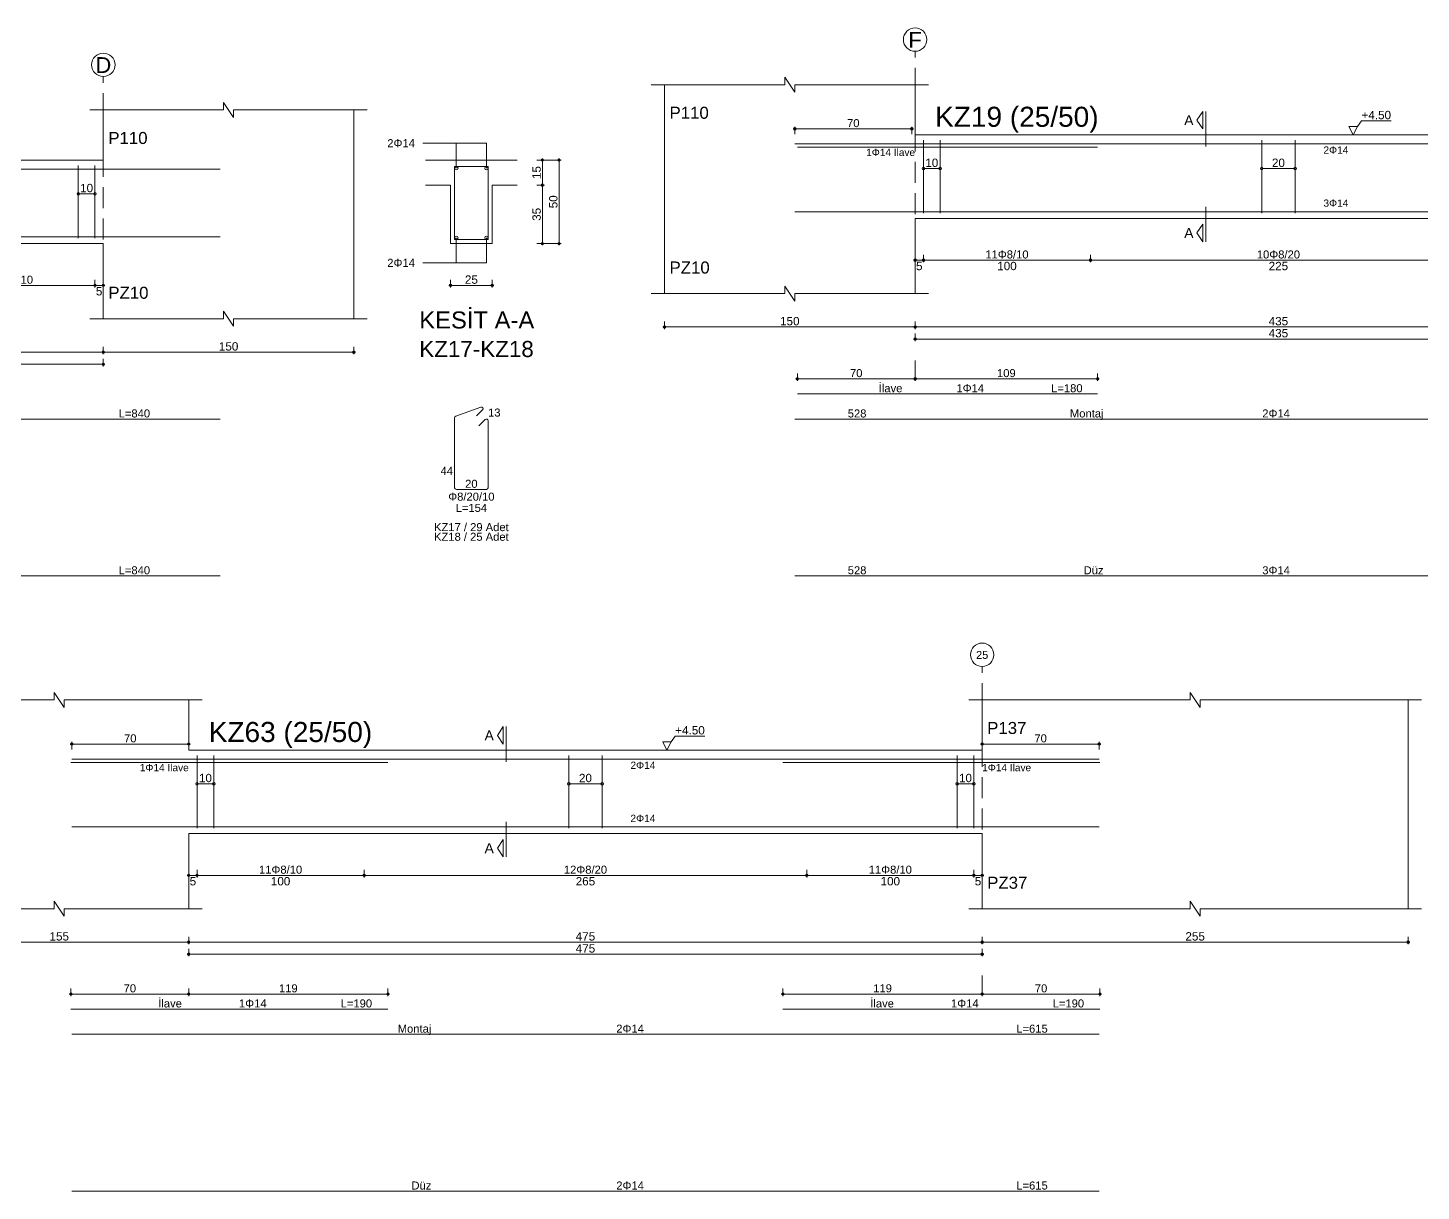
# Model space of a CAD drawing. Header units: millimetres. Extents: x 23801 to 80069, y 9628 to 14137.
# Drawn here: x 34072 to 35323, y 11750 to 12794 of the extents above; entities that cross this region are included whole.
import ezdxf

# ---------------------------------------------------------------- set-up
doc = ezdxf.new("R2010")
doc.units = ezdxf.units.MM
doc.linetypes.add('DASHDOT2', pattern=[12.7, 6.35, -3.175, 0, -3.175])
doc.linetypes.add('DASHED4', pattern=[18.75, 12.5, -6.25])
doc.layers.add('aks', color=251, linetype='DASHDOT2', lineweight=35)
for name, color, linetype in [('Donatı Topl. Uzun. Yazısı', 7, 'Continuous'), ('Donatı Uz. Yazısı', 7, 'Continuous'), ('Donatı Yazısı', 7, 'Continuous'), ('Donatı Çizgisi', 7, 'Continuous'), ('Kiriş', 7, 'Continuous'), ('Standart', 7, 'Continuous'), ('Ölçülendirme', 7, 'Continuous')]:
    doc.layers.add(name, color=color, linetype=linetype)
doc.styles.add('arial_1_18', font='arial.ttf', dxfattribs={"height": 0.2})

# ---------------------------------------------------------------- blocks, each defined once
blk = doc.blocks.new('IDE1071Entity7282')
at = {"layer": 'aks', "color": 30, "linetype": 'DASHED4', "lineweight": 5}
blk.add_lwpolyline([(10459.77, 2001.7), (10459.77, 2136.7)], dxfattribs=at)
at = {"layer": 'aks', "color": 1, "linetype": 'Continuous', "lineweight": 5}
blk.add_circle((10459.77, 2143.7), 7, dxfattribs=at)
at = {"layer": 'Donatı Çizgisi', "color": 5, "linetype": 'Continuous', "lineweight": 5}
for points in [[(9689.77, 2081.3), (10529.77, 2081.3)], [(10444.77, 2039.9), (10444.77, 2083.5)], [(10454.77, 2039.9), (10454.77, 2083.5)], [(10670.1, 2039.2), (10670.1, 2082.8)], [(10670.1, 2082.8), (10690.1, 2082.8)], [(10690.1, 2039.2), (10690.1, 2082.8)], [(9689.77, 2040.7), (10529.77, 2040.7)], [(10670.1, 2039.2), (10690.1, 2039.2)], [(10670.77, 1933.44), (10685.78, 1938.91)], [(10683.21, 1933.59), (10686.85, 1937.23)], [(9689.77, 1931.7), (10529.77, 1931.7)], [(10670.1, 1890.62), (10670.1, 1932.49)], [(10684.59, 1927.68), (10688.36, 1931.46)], [(10690.1, 1890.62), (10690.1, 1930.74)], [(10671.12, 1889.6), (10689.08, 1889.6)], [(9689.77, 1837.85), (10529.77, 1837.85)]]:
    blk.add_lwpolyline(points, dxfattribs=at)
for centre in [(10671.1, 2081.8), (10689.1, 2081.8), (10671.1, 2040.2), (10689.1, 2040.2)]:
    blk.add_circle(centre, 1, dxfattribs=at)
for centre, start, end in [((10686.13, 1937.95), 315, 110), ((10671.12, 1932.49), 110, 180), ((10689.08, 1930.74), 0, 135), ((10671.12, 1890.62), 180, 270), ((10689.08, 1890.62), 270, 0)]:
    blk.add_arc(centre, 1.02, start, end, dxfattribs=at)
at = {"layer": 'Kiriş', "color": 1, "linetype": 'Continuous', "lineweight": 5}
for points in [[(10531.77, 2116.7), (10531.77, 2121.2)], [(10537.77, 2112.2), (10531.77, 2121.2)], [(10451.77, 2116.7), (10531.77, 2116.7)], [(10459.77, 2086.7), (10459.77, 2116.7)], [(10537.77, 2116.7), (10617.77, 2116.7)], [(10537.77, 2112.2), (10537.77, 2116.7)], [(10609.77, 1991.7), (10609.77, 2116.7)], [(10159.77, 2086.7), (10459.77, 2086.7)], [(10652.6, 2086.7), (10707.6, 2086.7)], [(10652.6, 2071.7), (10667.6, 2071.7)], [(10667.6, 2036.7), (10667.6, 2071.7)], [(10692.6, 2071.7), (10707.6, 2071.7)], [(10692.6, 2036.7), (10692.6, 2071.7)], [(10159.77, 2036.7), (10459.77, 2036.7)], [(10459.77, 1991.7), (10459.77, 2036.7)], [(10667.6, 2036.7), (10692.6, 2036.7)], [(10537.77, 1987.2), (10531.77, 1996.2)], [(10531.77, 1991.7), (10531.77, 1996.2)], [(10451.77, 1991.7), (10531.77, 1991.7)], [(10537.77, 1991.7), (10617.77, 1991.7)], [(10537.77, 1987.2), (10537.77, 1991.7)]]:
    blk.add_lwpolyline(points, dxfattribs=at)
at = {"layer": 'Ölçülendirme', "color": 1, "linetype": 'Continuous', "lineweight": 5}
for points in [[(10651.1, 2096.8), (10689.1, 2096.8)], [(10671.1, 2081.8), (10671.1, 2096.8)], [(10689.1, 2081.8), (10689.1, 2096.8)], [(10719.35, 2086.7), (10733.85, 2086.7)], [(10722.6, 2035.7), (10722.6, 2087.7)], [(10732.6, 2035.7), (10732.6, 2087.7)], [(10719.35, 2071.7), (10723.85, 2071.7)], [(10444.77, 2066.5), (10454.77, 2066.5)], [(10671.1, 2025.2), (10671.1, 2040.2)], [(10689.1, 2025.2), (10689.1, 2040.2)], [(10719.35, 2036.7), (10733.85, 2036.7)], [(10651.1, 2025.2), (10689.1, 2025.2)], [(10158.77, 2011.7), (10460.77, 2011.7)], [(10454.77, 2010.45), (10454.77, 2014.95)], [(10459.77, 2010.45), (10459.77, 2014.95)], [(10666.6, 2011.7), (10693.6, 2011.7)], [(10667.6, 2010.45), (10667.6, 2014.95)], [(10692.6, 2010.45), (10692.6, 2014.95)], [(9608.77, 1971.7), (10610.77, 1971.7)], [(10459.77, 1970.45), (10459.77, 1974.95)], [(10609.77, 1970.45), (10609.77, 1974.95)], [(9758.77, 1964.5), (10460.77, 1964.5)], [(10459.77, 1963.25), (10459.77, 1967.75)]]:
    blk.add_lwpolyline(points, dxfattribs=at)
for centre in [(10722.6, 2086.7), (10732.6, 2086.7), (10722.6, 2071.7), (10444.77, 2066.5), (10454.77, 2066.5), (10722.6, 2036.7), (10732.6, 2036.7), (10454.77, 2011.7), (10454.77, 2011.7), (10459.77, 2011.7), (10667.6, 2011.7), (10692.6, 2011.7), (10459.77, 1971.7), (10459.77, 1971.7), (10609.77, 1971.7), (10459.77, 1964.5)]:
    blk.add_circle(centre, 0.75, dxfattribs=at)
at = {"layer": 'aks', "color": 1, "linetype": 'Continuous', "lineweight": 5, "style": 'arial_1_18'}
blk.add_text('D', height=9.45, dxfattribs=at).set_placement((10455.01, 2138.82))
at = {"layer": 'Donatı Topl. Uzun. Yazısı', "color": 1, "linetype": 'Continuous', "lineweight": 5, "style": 'arial_1_18'}
for s, p in [('L=840', (10468.93, 1932.66)), ('L=154', (10670.69, 1876.16)), ('L=840', (10468.93, 1838.81))]:
    blk.add_text(s, height=4.8, dxfattribs=at).set_placement(p)
at = {"layer": 'Donatı Uz. Yazısı', "color": 1, "linetype": 'Continuous', "lineweight": 5, "style": 'arial_1_18'}
for s, p in [('13', (10690.1, 1933.2)), ('44', (10661.68, 1898.32)), ('20', (10676.37, 1890.56))]:
    blk.add_text(s, height=4.8, dxfattribs=at).set_placement(p)
at = {"layer": 'Donatı Yazısı', "color": 5, "linetype": 'Continuous', "lineweight": 5, "style": 'arial_1_18'}
for s, p in [('2Φ14', (10629.77, 2094.4)), ('2Φ14', (10629.77, 2022.8)), ('Φ8/20/10', (10666.24, 1882.88)), ('KZ17 / 29 Adet', (10657.73, 1864.64)), ('KZ18 / 25 Adet', (10657.73, 1858.88))]:
    blk.add_text(s, height=4.8, dxfattribs=at).set_placement(p)
at = {"layer": 'Kiriş', "color": 1, "linetype": 'Continuous', "lineweight": 5, "style": 'arial_1_18'}
for s, height, p in [('P110', 7.2, (10462.77, 2096.3)), ('PZ10', 7.2, (10462.77, 2003.7)), ('KESİT A-A', 10.2, (10648.9, 1985.9)), ('KZ17-KZ18', 9.6, (10648.9, 1968.82))]:
    blk.add_text(s, height=height, dxfattribs=at).set_placement(p)
at = {"layer": 'Ölçülendirme', "color": 1, "linetype": 'Continuous', "lineweight": 5, "style": 'arial_1_18'}
for s, rotation, p in [('15', 90, (10721.64, 2075.32)), ('10', 360, (10445.88, 2067.46)), ('50', 90, (10731.64, 2057.82)), ('35', 90, (10721.64, 2050.32))]:
    blk.add_text(s, height=5, rotation=rotation, dxfattribs=at).set_placement(p)
at = {"layer": 'Ölçülendirme', "color": 5, "linetype": 'Continuous', "lineweight": 5, "style": 'arial_1_18'}
blk.add_text('11Φ8/10', height=4.8, dxfattribs=at).set_placement((10391.84, 2012.7))
at = {"layer": 'Ölçülendirme', "color": 1, "linetype": 'Continuous', "lineweight": 5, "style": 'arial_1_18'}
for s, p in [('5', (10455.33, 2005.7)), ('25', (10676.22, 2012.66)), ('150', (10528.94, 1972.7))]:
    blk.add_text(s, height=5, dxfattribs=at).set_placement(p)
blk = doc.blocks.new('IDE1071Entity7283')
at = {"layer": 'aks', "color": 30, "linetype": 'DASHED4', "lineweight": 5}
for points in [[(10945.74, 2016.8), (10945.74, 2151.8)], [(10945.74, 1955.8), (10945.74, 1966.8)]]:
    blk.add_lwpolyline(points, dxfattribs=at)
at = {"layer": 'aks', "color": 1, "linetype": 'Continuous', "lineweight": 5}
blk.add_circle((10945.74, 2158.8), 7, dxfattribs=at)
at = {"layer": 'Donatı Çizgisi', "color": 5, "linetype": 'Continuous', "lineweight": 5}
for points in [[(10873.74, 2096.4), (11401.74, 2096.4)], [(10875.24, 2094.4), (11054.99, 2094.4)], [(10950.74, 2055), (10950.74, 2098.6)], [(10960.74, 2055), (10960.74, 2098.6)], [(11153.24, 2055), (11153.24, 2098.6)], [(11173.24, 2055), (11173.24, 2098.6)], [(11266.99, 2094.4), (11399.74, 2094.4)], [(11365.74, 2055), (11365.74, 2098.6)], [(11375.74, 2055), (11375.74, 2098.6)], [(11399.74, 2052.4), (11399.74, 2094.4)], [(11401.74, 2054.4), (11401.74, 2097.8)], [(11466.07, 2054.3), (11466.07, 2097.9)], [(11466.07, 2097.9), (11486.07, 2097.9)], [(11486.07, 2054.3), (11486.07, 2097.9)], [(10873.74, 2055.8), (11401.74, 2055.8)], [(11466.07, 2054.3), (11486.07, 2054.3)], [(11466.74, 1948.54), (11481.75, 1954.01)], [(11479.18, 1948.69), (11482.82, 1952.33)], [(10875.24, 1946.8), (11054.99, 1946.8)], [(11283.99, 1946.8), (11416.74, 1946.8)], [(11416.74, 1904.8), (11416.74, 1946.8)], [(11466.07, 1905.72), (11466.07, 1947.59)], [(11480.56, 1942.78), (11484.33, 1946.56)], [(11486.07, 1905.72), (11486.07, 1945.84)], [(10873.74, 1931.7), (11401.74, 1931.7)], [(11401.74, 1889.7), (11401.74, 1931.7)], [(11467.09, 1904.7), (11485.05, 1904.7)], [(11401.74, 1837.85), (11401.74, 1879.85)], [(10873.74, 1837.85), (11401.74, 1837.85)]]:
    blk.add_lwpolyline(points, dxfattribs=at)
for centre in [(11467.07, 2096.9), (11485.07, 2096.9), (11467.07, 2055.3), (11476.07, 2055.3), (11485.07, 2055.3)]:
    blk.add_circle(centre, 1, dxfattribs=at)
for centre, start, end in [((11482.1, 1953.05), 315, 110), ((11467.09, 1947.59), 110, 180), ((11485.05, 1945.84), 0, 135), ((11467.09, 1905.72), 180, 270), ((11485.05, 1905.72), 270, 0)]:
    blk.add_arc(centre, 1.02, start, end, dxfattribs=at)
at = {"layer": 'Kiriş', "color": 1, "linetype": 'Continuous', "lineweight": 5}
for points in [[(10867.74, 2131.8), (10867.74, 2136.3)], [(10873.74, 2127.3), (10867.74, 2136.3)], [(11390.24, 2131.8), (11390.24, 2136.3)], [(11396.24, 2127.3), (11390.24, 2136.3)], [(10787.74, 2131.8), (10867.74, 2131.8)], [(10795.74, 2006.8), (10795.74, 2131.8)], [(10873.74, 2127.3), (10873.74, 2131.8)], [(10873.74, 2131.8), (10953.74, 2131.8)], [(10945.74, 2101.8), (10945.74, 2131.8)], [(11372.74, 2131.8), (11390.24, 2131.8)], [(11380.74, 2101.8), (11380.74, 2131.8)], [(11396.24, 2131.8), (11413.74, 2131.8)], [(11396.24, 2127.3), (11396.24, 2131.8)], [(11405.74, 2006.8), (11405.74, 2131.8)], [(10945.74, 2101.8), (11380.74, 2101.8)], [(11448.57, 2101.8), (11503.57, 2101.8)], [(11448.57, 2086.8), (11463.57, 2086.8)], [(11463.57, 2051.8), (11463.57, 2086.8)], [(11488.57, 2086.8), (11503.57, 2086.8)], [(11488.57, 2051.8), (11488.57, 2086.8)], [(10945.74, 2051.8), (11380.74, 2051.8)], [(10945.74, 2006.8), (10945.74, 2051.8)], [(11380.74, 2006.8), (11380.74, 2051.8)], [(11463.57, 2051.8), (11488.57, 2051.8)], [(10873.74, 2002.3), (10867.74, 2011.3)], [(10867.74, 2006.8), (10867.74, 2011.3)], [(11396.24, 2002.3), (11390.24, 2011.3)], [(11390.24, 2006.8), (11390.24, 2011.3)], [(10787.74, 2006.8), (10867.74, 2006.8)], [(10873.74, 2006.8), (10953.74, 2006.8)], [(10873.74, 2002.3), (10873.74, 2006.8)], [(11372.74, 2006.8), (11390.24, 2006.8)], [(11396.24, 2006.8), (11413.74, 2006.8)], [(11396.24, 2002.3), (11396.24, 2006.8)]]:
    blk.add_lwpolyline(points, dxfattribs=at)
at = {"layer": 'Ölçülendirme', "color": 1, "linetype": 'Continuous', "lineweight": 5}
for points in [[(11114.49, 2110.55), (11117.99, 2115.8)], [(11117.99, 2105.3), (11114.49, 2110.55)], [(11117.99, 2105.3), (11117.99, 2115.8)], [(11119.74, 2094.8), (11119.74, 2115.8)], [(11447.07, 2111.9), (11485.07, 2111.9)], [(11467.07, 2096.9), (11467.07, 2111.9)], [(11485.07, 2096.9), (11485.07, 2111.9)], [(10872.74, 2105.4), (10944.74, 2105.4)], [(10873.74, 2102.15), (10873.74, 2106.65)], [(10943.74, 2102.15), (10943.74, 2106.65)], [(11207.99, 2101.8), (11205.49, 2106.8)], [(11205.49, 2106.8), (11210.49, 2106.8)], [(11210.49, 2106.8), (11207.99, 2101.8)], [(11210.49, 2106.8), (11212.99, 2110.13)], [(11212.99, 2110.13), (11230.66, 2110.13)], [(11518.57, 2050.8), (11518.57, 2102.8)], [(11528.57, 2050.8), (11528.57, 2102.8)], [(11207.99, 2101.8), (11207.99, 2101.8)], [(11515.32, 2101.8), (11529.82, 2101.8)], [(11515.32, 2086.8), (11519.82, 2086.8)], [(10950.74, 2081.6), (10960.74, 2081.6)], [(11153.24, 2081.6), (11173.24, 2081.6)], [(11365.74, 2081.6), (11375.74, 2081.6)], [(11119.74, 2037.8), (11119.74, 2058.8)], [(11467.07, 2040.3), (11467.07, 2055.3)], [(11476.07, 2040.3), (11476.07, 2055.3)], [(11485.07, 2040.3), (11485.07, 2055.3)], [(11114.49, 2043.05), (11117.99, 2048.3)], [(11117.99, 2037.8), (11117.99, 2048.3)], [(11515.32, 2051.8), (11529.82, 2051.8)], [(11117.99, 2037.8), (11114.49, 2043.05)], [(11447.07, 2040.3), (11485.07, 2040.3)], [(10945.74, 2025.55), (10945.74, 2030.05)], [(10950.74, 2025.55), (10950.74, 2030.05)], [(11050.74, 2025.55), (11050.74, 2030.05)], [(11275.74, 2025.55), (11275.74, 2030.05)], [(11375.74, 2025.55), (11375.74, 2030.05)], [(11380.74, 2025.55), (11380.74, 2030.05)], [(11463.57, 2025.55), (11463.57, 2030.05)], [(11488.57, 2025.55), (11488.57, 2030.05)], [(10944.74, 2026.8), (11381.74, 2026.8)], [(11462.57, 2026.8), (11489.57, 2026.8)], [(10794.74, 1986.8), (11406.74, 1986.8)], [(10795.74, 1985.55), (10795.74, 1990.05)], [(10945.74, 1985.55), (10945.74, 1990.05)], [(11380.74, 1985.55), (11380.74, 1990.05)], [(11405.74, 1985.55), (11405.74, 1990.05)], [(10944.74, 1979.6), (11381.74, 1979.6)], [(10945.74, 1978.35), (10945.74, 1982.85)], [(11380.74, 1978.35), (11380.74, 1982.85)], [(10874.24, 1955.8), (10946.74, 1955.8)], [(10875.24, 1954.55), (10875.24, 1959.05)], [(10944.74, 1955.8), (11055.99, 1955.8)], [(10945.74, 1954.55), (10945.74, 1959.05)], [(10945.74, 1954.55), (10945.74, 1959.05)], [(11054.99, 1954.55), (11054.99, 1959.05)]]:
    blk.add_lwpolyline(points, dxfattribs=at)
for centre in [(10873.74, 2105.4), (10943.74, 2105.4), (11518.57, 2101.8), (11528.57, 2101.8), (11518.57, 2086.8), (10950.74, 2081.6), (10960.74, 2081.6), (11153.24, 2081.6), (11173.24, 2081.6), (11365.74, 2081.6), (11375.74, 2081.6), (11518.57, 2051.8), (11528.57, 2051.8), (10945.74, 2026.8), (10950.74, 2026.8), (10950.74, 2026.8), (11050.74, 2026.8), (11050.74, 2026.8), (11275.74, 2026.8), (11275.74, 2026.8), (11375.74, 2026.8), (11375.74, 2026.8), (11380.74, 2026.8), (11463.57, 2026.8), (11488.57, 2026.8), (10795.74, 1986.8), (10945.74, 1986.8), (10945.74, 1986.8), (11380.74, 1986.8), (11380.74, 1986.8), (11405.74, 1986.8), (10945.74, 1979.6), (11380.74, 1979.6), (10875.24, 1955.8), (10945.74, 1955.8), (10945.74, 1955.8), (11054.99, 1955.8)]:
    blk.add_circle(centre, 0.75, dxfattribs=at)
at = {"layer": 'aks', "color": 1, "linetype": 'Continuous', "lineweight": 5, "style": 'arial_1_18'}
blk.add_text('F', height=9.45, dxfattribs=at).set_placement((10941.7, 2153.92))
at = {"layer": 'Donatı Topl. Uzun. Yazısı', "color": 1, "linetype": 'Continuous', "lineweight": 5, "style": 'arial_1_18'}
for s, p in [('L=180', (11027.17, 1947.76)), ('L=175', (11391.27, 1947.76)), ('L=570', (11356.5, 1932.66)), ('L=154', (11466.65, 1891.26)), ('L=570', (11356.5, 1838.81))]:
    blk.add_text(s, height=4.8, dxfattribs=at).set_placement(p)
at = {"layer": 'Donatı Uz. Yazısı', "color": 1, "linetype": 'Continuous', "lineweight": 5, "style": 'arial_1_18'}
for s, p in [('133', (11291.95, 1947.76)), ('13', (11486.07, 1948.3)), ('528', (10905.42, 1932.66)), ('42', (11417.7, 1925.8)), ('42', (11402.7, 1910.7)), ('44', (11457.65, 1913.42)), ('20', (11472.34, 1905.66)), ('42', (11402.7, 1858.85)), ('528', (10905.42, 1838.81))]:
    blk.add_text(s, height=4.8, dxfattribs=at).set_placement(p)
at = {"layer": 'Donatı Yazısı', "color": 5, "linetype": 'Continuous', "lineweight": 5, "style": 'arial_1_18'}
for s, height, p in [('2Φ14', 4.8, (11425.74, 2109.5)), ('1Φ14 İlave', 4.32, (10916.43, 2089.12)), ('1Φ14 İlave', 4.32, (11276.59, 2089.12)), ('3Φ14', 4.8, (11425.74, 2037.9)), ('1Φ14', 4.8, (10970.5, 1947.76)), ('1Φ14', 4.8, (11354.34, 1947.76)), ('2Φ14', 4.8, (11153.58, 1932.66)), ('Φ8/20/10', 4.8, (11462.21, 1897.98)), ('KZ19 / 32 Adet', 4.8, (11453.7, 1879.74)), ('3Φ14', 4.8, (11153.58, 1838.81))]:
    blk.add_text(s, height=height, dxfattribs=at).set_placement(p)
for s, p in [('2Φ14', (11190.2, 2090.52)), ('3Φ14', (11190.2, 2058.76))]:
    blk.add_text(s, height=4.32, rotation=360, dxfattribs=at).set_placement(p)
at = {"layer": 'Donatı Yazısı', "color": 1, "linetype": 'Continuous', "lineweight": 5, "style": 'arial_1_18'}
for s, p in [('İlave', (10923.98, 1947.76)), ('İlave', (11316.28, 1947.76)), ('Montaj', (11038.41, 1932.66)), ('Düz', (11046.62, 1838.81))]:
    blk.add_text(s, height=4.8, dxfattribs=at).set_placement(p)
at = {"layer": 'Kiriş', "color": 1, "linetype": 'Continuous', "lineweight": 5, "style": 'arial_1_18'}
for s, height, p in [('P110', 7.2, (10798.74, 2111.4)), ('KZ19 (25/50)', 12, (10957.74, 2106.6)), ('P138', 7.2, (11383.74, 2111.4)), ('PZ10', 7.2, (10798.74, 2018.8)), ('PZ38', 7.2, (11383.74, 2018.8)), ('KESİT A-A', 10.2, (11444.87, 2001)), ('KZ19', 9.6, (11444.87, 1983.92))]:
    blk.add_text(s, height=height, dxfattribs=at).set_placement(p)
at = {"layer": 'Ölçülendirme', "color": 1, "linetype": 'Continuous', "lineweight": 5, "style": 'arial_1_18'}
for s, height, p in [('70', 4.8, (10905.01, 2106.4)), ('A', 5.95, (11106.85, 2107.58)), ('+4.50', 5, (11212.99, 2111.13)), ('A', 5.95, (11106.85, 2040.08)), ('25', 5, (11472.19, 2027.76)), ('5', 5, (10946.29, 2020.8)), ('100', 5, (10994.91, 2020.8)), ('225', 5, (11157.41, 2020.8)), ('100', 5, (11319.91, 2020.8)), ('5', 5, (11376.29, 2020.8)), ('150', 5, (10864.91, 1987.8)), ('435', 5, (11157.41, 1987.8)), ('435', 5, (11157.41, 1980.6)), ('25', 5, (11389.35, 1987.8))]:
    blk.add_text(s, height=height, dxfattribs=at).set_placement(p)
for s, rotation, p in [('15', 90, (11517.61, 2090.42)), ('10', 360, (10951.85, 2082.56)), ('20', 360, (11159.35, 2082.56)), ('10', 360, (11366.85, 2082.56)), ('50', 90, (11527.61, 2072.92)), ('35', 90, (11517.61, 2065.42))]:
    blk.add_text(s, height=5, rotation=rotation, dxfattribs=at).set_placement(p)
at = {"layer": 'Ölçülendirme', "color": 5, "linetype": 'Continuous', "lineweight": 5, "style": 'arial_1_18'}
for s, p in [('11Φ8/10', (10987.81, 2027.8)), ('10Φ8/20', (11150.31, 2027.8)), ('11Φ8/10', (11312.81, 2027.8)), ('70', (10906.76, 1956.8)), ('109', (10994.77, 1956.8))]:
    blk.add_text(s, height=4.8, dxfattribs=at).set_placement(p)
blk = doc.blocks.new('IDE1071Entity7314')
at = {"layer": 'aks', "color": 30, "linetype": 'DASHED4', "lineweight": 5}
for points in [[(10985.9, 1648.65), (10985.9, 1783.65)], [(10985.9, 1587.65), (10985.9, 1598.65)]]:
    blk.add_lwpolyline(points, dxfattribs=at)
at = {"layer": 'aks', "color": 1, "linetype": 'Continuous', "lineweight": 5}
blk.add_circle((10985.9, 1790.65), 7, dxfattribs=at)
at = {"layer": 'Donatı Çizgisi', "color": 5, "linetype": 'Continuous', "lineweight": 5}
for points in [[(10440.9, 1728.25), (11055.9, 1728.25)], [(10515.9, 1686.85), (10515.9, 1730.45)], [(10525.9, 1686.85), (10525.9, 1730.45)], [(10738.4, 1686.85), (10738.4, 1730.45)], [(10758.4, 1686.85), (10758.4, 1730.45)], [(10970.9, 1686.85), (10970.9, 1730.45)], [(10980.9, 1686.85), (10980.9, 1730.45)], [(10440.4, 1726.25), (10630.15, 1726.25)], [(10866.65, 1726.25), (11056.4, 1726.25)], [(10440.9, 1687.65), (11055.9, 1687.65)], [(10440.4, 1578.65), (10630.15, 1578.65)], [(10866.65, 1578.65), (11056.4, 1578.65)], [(10440.9, 1563.55), (11055.9, 1563.55)], [(10440.9, 1469.7), (11055.9, 1469.7)]]:
    blk.add_lwpolyline(points, dxfattribs=at)
at = {"layer": 'Kiriş', "color": 1, "linetype": 'Continuous', "lineweight": 5}
for points in [[(10347.9, 1763.65), (10430.4, 1763.65)], [(10430.4, 1763.65), (10430.4, 1768.15)], [(10436.4, 1759.15), (10430.4, 1768.15)], [(10436.4, 1759.15), (10436.4, 1763.65)], [(10436.4, 1763.65), (10518.9, 1763.65)], [(10510.9, 1733.65), (10510.9, 1763.65)], [(10977.9, 1763.65), (11110.4, 1763.65)], [(10985.9, 1733.65), (10985.9, 1763.65)], [(11110.4, 1763.65), (11110.4, 1768.15)], [(11116.4, 1759.15), (11110.4, 1768.15)], [(11116.4, 1763.65), (11248.9, 1763.65)], [(11116.4, 1759.15), (11116.4, 1763.65)], [(11240.9, 1638.65), (11240.9, 1763.65)], [(10510.9, 1733.65), (10985.9, 1733.65)], [(10510.9, 1683.65), (10985.9, 1683.65)], [(10510.9, 1638.65), (10510.9, 1683.65)], [(10985.9, 1638.65), (10985.9, 1683.65)], [(10436.4, 1634.15), (10430.4, 1643.15)], [(10430.4, 1638.65), (10430.4, 1643.15)], [(11116.4, 1634.15), (11110.4, 1643.15)], [(11110.4, 1638.65), (11110.4, 1643.15)], [(10347.9, 1638.65), (10430.4, 1638.65)], [(10436.4, 1638.65), (10518.9, 1638.65)], [(10436.4, 1634.15), (10436.4, 1638.65)], [(10977.9, 1638.65), (11110.4, 1638.65)], [(11116.4, 1638.65), (11248.9, 1638.65)], [(11116.4, 1634.15), (11116.4, 1638.65)]]:
    blk.add_lwpolyline(points, dxfattribs=at)
at = {"layer": 'Ölçülendirme', "color": 1, "linetype": 'Continuous', "lineweight": 5}
for points in [[(10695.65, 1742.4), (10699.15, 1747.65)], [(10699.15, 1737.15), (10699.15, 1747.65)], [(10700.9, 1726.65), (10700.9, 1747.65)], [(10439.9, 1737.25), (10511.9, 1737.25)], [(10440.9, 1734), (10440.9, 1738.5)], [(10510.9, 1734), (10510.9, 1738.5)], [(10699.15, 1737.15), (10695.65, 1742.4)], [(10797.15, 1733.65), (10794.65, 1738.65)], [(10794.65, 1738.65), (10799.65, 1738.65)], [(10799.65, 1738.65), (10797.15, 1733.65)], [(10799.65, 1738.65), (10802.15, 1741.98)], [(10802.15, 1741.98), (10819.82, 1741.98)], [(10984.9, 1737.25), (11056.9, 1737.25)], [(10985.9, 1734), (10985.9, 1738.5)], [(11055.9, 1734), (11055.9, 1738.5)], [(10797.15, 1733.65), (10797.15, 1733.65)], [(10515.9, 1713.45), (10525.9, 1713.45)], [(10738.4, 1713.45), (10758.4, 1713.45)], [(10970.9, 1713.45), (10980.9, 1713.45)], [(10700.9, 1669.65), (10700.9, 1690.65)], [(10695.65, 1674.9), (10699.15, 1680.15)], [(10699.15, 1669.65), (10699.15, 1680.15)], [(10699.15, 1669.65), (10695.65, 1674.9)], [(10510.9, 1657.4), (10510.9, 1661.9)], [(10515.9, 1657.4), (10515.9, 1661.9)], [(10615.9, 1657.4), (10615.9, 1661.9)], [(10880.9, 1657.4), (10880.9, 1661.9)], [(10980.9, 1657.4), (10980.9, 1661.9)], [(10985.9, 1657.4), (10985.9, 1661.9)], [(10509.9, 1658.65), (10986.9, 1658.65)], [(10354.9, 1618.65), (11241.9, 1618.65)], [(10510.9, 1617.4), (10510.9, 1621.9)], [(10985.9, 1617.4), (10985.9, 1621.9)], [(11240.9, 1617.4), (11240.9, 1621.9)], [(10509.9, 1611.45), (10986.9, 1611.45)], [(10510.9, 1610.2), (10510.9, 1614.7)], [(10985.9, 1610.2), (10985.9, 1614.7)], [(10439.4, 1587.65), (10511.9, 1587.65)], [(10440.4, 1586.4), (10440.4, 1590.9)], [(10509.9, 1587.65), (10631.15, 1587.65)], [(10510.9, 1586.4), (10510.9, 1590.9)], [(10510.9, 1586.4), (10510.9, 1590.9)], [(10630.15, 1586.4), (10630.15, 1590.9)], [(10865.65, 1587.65), (10986.9, 1587.65)], [(10866.65, 1586.4), (10866.65, 1590.9)], [(10984.9, 1587.65), (11057.4, 1587.65)], [(10985.9, 1586.4), (10985.9, 1590.9)], [(10985.9, 1586.4), (10985.9, 1590.9)], [(11056.4, 1586.4), (11056.4, 1590.9)]]:
    blk.add_lwpolyline(points, dxfattribs=at)
for centre in [(10440.9, 1737.25), (10510.9, 1737.25), (10985.9, 1737.25), (11055.9, 1737.25), (10515.9, 1713.45), (10525.9, 1713.45), (10738.4, 1713.45), (10758.4, 1713.45), (10970.9, 1713.45), (10980.9, 1713.45), (10510.9, 1658.65), (10515.9, 1658.65), (10515.9, 1658.65), (10615.9, 1658.65), (10615.9, 1658.65), (10880.9, 1658.65), (10880.9, 1658.65), (10980.9, 1658.65), (10980.9, 1658.65), (10985.9, 1658.65), (10510.9, 1618.65), (10510.9, 1618.65), (10985.9, 1618.65), (10985.9, 1618.65), (11240.9, 1618.65), (10510.9, 1611.45), (10985.9, 1611.45), (10440.4, 1587.65), (10510.9, 1587.65), (10510.9, 1587.65), (10630.15, 1587.65), (10866.65, 1587.65), (10985.9, 1587.65), (10985.9, 1587.65), (11056.4, 1587.65)]:
    blk.add_circle(centre, 0.75, dxfattribs=at)
at = {"layer": 'aks', "color": 1, "linetype": 'Continuous', "lineweight": 5, "style": 'arial_1_18'}
blk.add_text('25', height=4.725, dxfattribs=at).set_placement((10982.23, 1788.21))
at = {"layer": 'Donatı Topl. Uzun. Yazısı', "color": 1, "linetype": 'Continuous', "lineweight": 5, "style": 'arial_1_18'}
for s, p in [('L=190', (10601.83, 1579.61)), ('L=190', (11028.08, 1579.61)), ('L=615', (11006.32, 1564.51)), ('L=615', (11006.32, 1470.66))]:
    blk.add_text(s, height=4.8, dxfattribs=at).set_placement(p)
at = {"layer": 'Donatı Yazısı', "color": 5, "linetype": 'Continuous', "lineweight": 5, "style": 'arial_1_18'}
for p in [(10775.36, 1722.37), (10775.36, 1690.61)]:
    blk.add_text('2Φ14', height=4.32, rotation=360, dxfattribs=at).set_placement(p)
for s, height, p in [('1Φ14 İlave', 4.32, (10481.59, 1720.97)), ('1Φ14 İlave', 4.32, (10985.9, 1720.97)), ('1Φ14', 4.8, (10540.97, 1579.61)), ('1Φ14', 4.8, (10967.22, 1579.61)), ('2Φ14', 4.8, (10766.85, 1564.51)), ('2Φ14', 4.8, (10766.85, 1470.66))]:
    blk.add_text(s, height=height, dxfattribs=at).set_placement(p)
at = {"layer": 'Donatı Yazısı', "color": 1, "linetype": 'Continuous', "lineweight": 5, "style": 'arial_1_18'}
for s, p in [('İlave', (10492.64, 1579.61)), ('İlave', (10918.89, 1579.61)), ('Montaj', (10636.02, 1564.51)), ('Düz', (10644.23, 1470.66))]:
    blk.add_text(s, height=4.8, dxfattribs=at).set_placement(p)
at = {"layer": 'Kiriş', "color": 1, "linetype": 'Continuous', "lineweight": 5, "style": 'arial_1_18'}
for s, height, p in [('KZ63 (25/50)', 12, (10522.9, 1738.45)), ('P137', 7.2, (10988.9, 1743.25)), ('PZ37', 7.2, (10988.9, 1650.65))]:
    blk.add_text(s, height=height, dxfattribs=at).set_placement(p)
at = {"layer": 'Ölçülendirme', "color": 1, "linetype": 'Continuous', "lineweight": 5, "style": 'arial_1_18'}
for s, height, p in [('A', 5.95, (10688.01, 1739.43)), ('+4.50', 5, (10802.15, 1742.98)), ('70', 4.8, (10472.17, 1738.25)), ('70', 4.8, (11017.17, 1738.25)), ('A', 5.95, (10688.01, 1671.93)), ('5', 5, (10511.46, 1652.65)), ('100', 5, (10560.07, 1652.65)), ('265', 5, (10742.57, 1652.65)), ('100', 5, (10925.07, 1652.65)), ('5', 5, (10981.46, 1652.65)), ('155', 5, (10427.57, 1619.65)), ('475', 5, (10742.57, 1619.65)), ('255', 5, (11107.57, 1619.65)), ('475', 5, (10742.57, 1612.45))]:
    blk.add_text(s, height=height, dxfattribs=at).set_placement(p)
for s, p in [('10', (10517.01, 1714.41)), ('20', (10744.51, 1714.41)), ('10', (10972.01, 1714.41))]:
    blk.add_text(s, height=5, rotation=360, dxfattribs=at).set_placement(p)
at = {"layer": 'Ölçülendirme', "color": 5, "linetype": 'Continuous', "lineweight": 5, "style": 'arial_1_18'}
for s, p in [('11Φ8/10', (10552.97, 1659.65)), ('12Φ8/20', (10735.47, 1659.65)), ('11Φ8/10', (10917.97, 1659.65)), ('70', (10471.92, 1588.65)), ('119', (10564.93, 1588.65)), ('119', (10920.68, 1588.65)), ('70', (11017.42, 1588.65))]:
    blk.add_text(s, height=4.8, dxfattribs=at).set_placement(p)

msp = doc.modelspace()

# ---------------------------------------------------------------- block references
at = {"layer": 'Standart', "xscale": 1.5, "yscale": 1.5, "zscale": 1.5}
for name in ['IDE1071Entity7283', 'IDE1071Entity7282', 'IDE1071Entity7314']:
    msp.add_blockref(name, (18449.7, 9545), dxfattribs=at)

doc.saveas('drawing.dxf')
